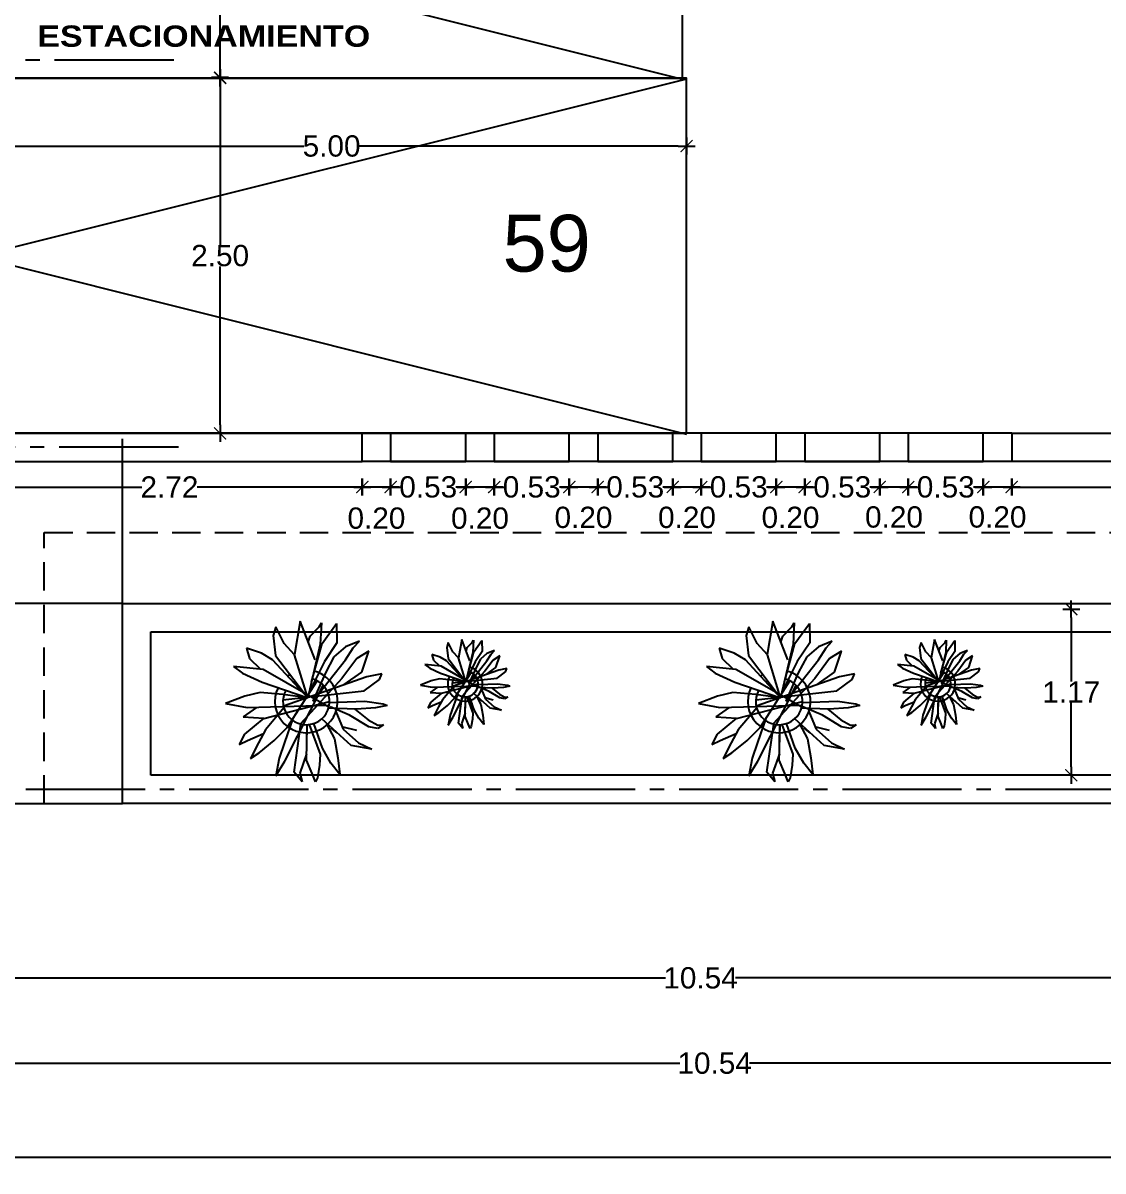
# Model space of a CAD drawing. Header units: millimetres. Extents: x 1217 to 2428, y 234 to 779.
# Drawn here: x 2348.54 to 2356.15, y 398.94 to 407.03 of the extents above; entities that cross this region are included whole.
import ezdxf

# ---------------------------------------------------------------- set-up
doc = ezdxf.new("R2010")
doc.units = ezdxf.units.MM
doc.linetypes.add('ACAD_ISO04W100', pattern=[30, 24, -3, 0, -3])
doc.linetypes.add('HIDDEN', pattern=[0.375, 0.25, -0.125])
doc.layers.get('0').update_dxf_attribs({"lineweight": 5})
for name, color, linetype in [('0.1', 251, 'Continuous'), ('COTAS', 252, 'Continuous'), ('COTAS INTERIORES', 3, 'Continuous'), ('Ejes', 8, 'Continuous'), ('MURO', 5, 'Continuous'), ('muros', 7, 'Continuous'), ('Pavimento', 8, 'Continuous'), ('Textos', 2, 'Continuous')]:
    doc.layers.add(name, color=color, linetype=linetype)
doc.styles.add('DIM000', font='')
doc.styles.add('INTERARQ', font='arial.ttf')
doc.styles.get("Standard").update_dxf_attribs({"font": 'arial.ttf'})
doc.styles.get('DIM000').set_extended_font_data('Arial Black')
doc.dimstyles.new('ESCALA_1-50', dxfattribs={"dimtxt": 0.15, "dimasz": 0.06, "dimexe": 0.18, "dimexo": 0.0625, "dimgap": 0, "dimtad": 0, "dimtih": 1, "dimtoh": 1, "dimzin": 0, "dimdsep": 46, "dimtxsty": 'INTERARQ', "dimblk": 'DIMTICK', "dimcen": 0, "dimse1": 1, "dimse2": 1, "dimclrd": 256, "dimclre": 1, "dimclrt": 2, "dimadec": 0, "dimazin": 0, "dimtfac": 4.5, "dimtofl": 0, "dimtmove": 2, "dimatfit": 3, "dimldrblk": 'DIMTICK', "dimfxl": 1, "dimtolj": 1, "dimtzin": 0, "dimarcsym": 0})

# ---------------------------------------------------------------- blocks, each defined once
blk = doc.blocks.new('hj')
at = {"color": 8}
for p, q in [((5031.1891, 7999.7973), (5031.196, 7999.7602)), ((5031.203, 7999.7915), (5031.1891, 7999.7973)), ((5031.2314, 7999.7536), (5031.203, 7999.7915)), ((5031.2568, 7999.7552), (5031.2637, 7999.8006)), ((5031.2637, 7999.8006), (5031.2676, 7999.8105)), ((5031.2676, 7999.8105), (5031.2737, 7999.7816)), ((5031.3161, 7999.8014), (5031.3253, 7999.7874)), ((5031.3168, 7999.7874), (5031.3161, 7999.8014)), ((5031.1322, 7999.7651), (5031.1506, 7999.7354)), ((5031.1845, 7999.7478), (5031.1322, 7999.7651)), ((5031.2737, 7999.7816), (5031.2768, 7999.7346)), ((5031.2767, 7999.7305), (5031.3037, 7999.7635)), ((5031.3207, 7999.7651), (5031.2914, 7999.7173)), ((5031.3037, 7999.7635), (5031.3168, 7999.7874)), ((5031.3253, 7999.7874), (5031.3207, 7999.7651)), ((5031.3607, 7999.7396), (5031.3761, 7999.7725)), ((5031.3761, 7999.7725), (5031.3668, 7999.7214)), ((5031.1075, 7999.742), (5031.1214, 7999.7074)), ((5031.1245, 7999.7264), (5031.1075, 7999.742)), ((5031.1506, 7999.7354), (5031.2006, 7999.6983)), ((5031.2158, 7999.704), (5031.1845, 7999.7478)), ((5031.196, 7999.7602), (5031.2691, 7999.5529)), ((5031.2533, 7999.5518), (5031.2314, 7999.7536)), ((5031.2601, 7999.6677), (5031.2568, 7999.7552)), ((5031.2768, 7999.7346), (5031.2744, 7999.6653)), ((5031.3299, 7999.7354), (5031.3207, 7999.6983)), ((5031.3268, 7999.7016), (5031.3607, 7999.7396)), ((5031.1214, 7999.7074), (5031.1468, 7999.6786)), ((5031.1545, 7999.7074), (5031.1245, 7999.7264)), ((5031.257, 7999.6263), (5031.1545, 7999.7074)), ((5031.2914, 7999.7173), (5031.2711, 7999.669)), ((5031.3668, 7999.7214), (5031.3005, 7999.6487)), ((5031.0637, 7999.6852), (5031.1122, 7999.686)), ((5031.1137, 7999.6489), (5031.0637, 7999.6852)), ((5031.1122, 7999.686), (5031.1583, 7999.6547)), ((5031.1468, 7999.6786), (5031.1868, 7999.6571)), ((5031.2006, 7999.6983), (5031.3137, 7999.5951)), ((5031.283, 7999.6835), (5031.3268, 7999.7016)), ((5031.313, 7999.6601), (5031.3507, 7999.6802)), ((5031.3353, 7999.6868), (5031.323, 7999.6711)), ((5031.3507, 7999.6802), (5031.3976, 7999.6885)), ((5031.3976, 7999.6885), (5031.4392, 7999.6934)), ((5031.4392, 7999.6934), (5031.4115, 7999.6711)), ((5031.209, 7999.6228), (5031.1137, 7999.6489)), ((5031.1583, 7999.6547), (5031.2347, 7999.6168)), ((5031.2721, 7999.6659), (5031.1783, 7999.5021)), ((5031.1868, 7999.6571), (5031.257, 7999.6263)), ((5031.4061, 7999.5566), (5031.2177, 7999.652)), ((5031.2999, 7999.5038), (5031.2581, 7999.6678)), ((5031.273, 7999.4626), (5031.2667, 7999.667)), ((5031.3738, 7999.6497), (5031.3125, 7999.6285)), ((5031.4115, 7999.6711), (5031.3738, 7999.6497)), ((5031.1544, 7999.6314), (5031.0583, 7999.5945)), ((5031.0622, 7999.6472), (5031.1151, 7999.6446)), ((5031.0722, 7999.6415), (5031.0622, 7999.6472)), ((5031.0951, 7999.6191), (5031.0722, 7999.6415)), ((5031.1102, 7999.6144), (5031.0951, 7999.6191)), ((5031.1151, 7999.6446), (5031.2487, 7999.6135)), ((5031.3222, 7999.5623), (5031.206, 7999.6364)), ((5031.3476, 7999.6406), (5031.3126, 7999.6281)), ((5031.3151, 7999.6169), (5031.3891, 7999.6439)), ((5031.3891, 7999.6439), (5031.4161, 7999.6423)), ((5031.4369, 7999.6241), (5031.4038, 7999.6101)), ((5031.4161, 7999.6423), (5031.4476, 7999.6373)), ((5031.4576, 7999.6324), (5031.4369, 7999.6241)), ((5031.4476, 7999.6373), (5031.4576, 7999.6324)), ((5031.0583, 7999.5945), (5031.1409, 7999.58)), ((5031.2487, 7999.6135), (5031.1414, 7999.5805)), ((5031.1437, 7999.5335), (5031.2487, 7999.6135)), ((5031.2487, 7999.6135), (5031.1545, 7999.5261)), ((5031.2099, 7999.4997), (5031.2487, 7999.6135)), ((5031.2487, 7999.6135), (5031.2407, 7999.5516)), ((5031.4338, 7999.5796), (5031.314, 7999.5963)), ((5031.4038, 7999.6101), (5031.3155, 7999.612)), ((5031.3661, 7999.611), (5031.3155, 7999.6118)), ((5031.3876, 7999.6105), (5031.4361, 7999.5936)), ((5031.4576, 7999.5994), (5031.4338, 7999.5796)), ((5031.4361, 7999.5936), (5031.4576, 7999.5994)), ((5031.1414, 7999.5805), (5031.1137, 7999.5549)), ((5031.3002, 7999.5764), (5031.3599, 7999.5557)), ((5031.3545, 7999.5302), (5031.3222, 7999.5623)), ((5031.1137, 7999.5549), (5031.0722, 7999.5343)), ((5031.0722, 7999.5343), (5031.0937, 7999.5277)), ((5031.0937, 7999.5277), (5031.1437, 7999.5335)), ((5031.2407, 7999.5516), (5031.2353, 7999.4947)), ((5031.2737, 7999.554), (5031.3284, 7999.5079)), ((5031.3599, 7999.5557), (5031.3984, 7999.5425)), ((5031.3984, 7999.5425), (5031.4422, 7999.5343)), ((5031.4422, 7999.5343), (5031.4061, 7999.5566)), ((5031.1545, 7999.5261), (5031.1376, 7999.498)), ((5031.3284, 7999.5079), (5031.3607, 7999.4906)), ((5031.3853, 7999.4923), (5031.3545, 7999.5302)), ((5031.1376, 7999.498), (5031.1252, 7999.4609)), ((5031.1506, 7999.4684), (5031.1768, 7999.4947)), ((5031.1783, 7999.5021), (5031.1706, 7999.4288)), ((5031.1876, 7999.451), (5031.2099, 7999.4997)), ((5031.2353, 7999.4947), (5031.2445, 7999.4568)), ((5031.273, 7999.4857), (5031.2961, 7999.4527)), ((5031.2961, 7999.4527), (5031.2991, 7999.5038)), ((5031.2991, 7999.5038), (5031.3391, 7999.456)), ((5031.3545, 7999.4634), (5031.3376, 7999.503)), ((5031.3607, 7999.4906), (5031.3992, 7999.4708)), ((5031.3992, 7999.4708), (5031.3853, 7999.4923)), ((5031.1252, 7999.4609), (5031.1506, 7999.4684)), ((5031.1706, 7999.4288), (5031.1876, 7999.451)), ((5031.2445, 7999.4568), (5031.263, 7999.409)), ((5031.263, 7999.409), (5031.273, 7999.4626)), ((5031.3391, 7999.456), (5031.3645, 7999.4428)), ((5031.3645, 7999.4428), (5031.3545, 7999.4634))]:
    blk.add_line(p, q, dxfattribs=at)
for radius, start, end in [(0.078, 244.1404, 165.6436), (0.058, 241.7026, 165.2107), (0.078, 211.1804, 216.4219), (0.058, 209.0525, 214.1868)]:
    blk.add_arc((5031.2575, 7999.6097), radius, start, end, dxfattribs=at)
blk = doc.blocks.new('DIMTICK')
at = {"color": 1}
for p, q in [((-1, 0), (1, 0)), ((0, 1), (0, -1))]:
    blk.add_line(p, q, dxfattribs=at)
at = {"color": 3, "const_width": 0.141}
blk.add_lwpolyline([(0.71, 0.71), (-0.71, -0.71)], dxfattribs=at)
blk = doc.blocks.new('*D1225')
at = {"layer": 'COTAS INTERIORES', "lineweight": -2, "ltscale": 3, "transparency": 16777216}
for p, q in [((2355.5661, 403.7583), (2357.7019, 403.7583)), ((2360.2337, 403.7583), (2358.0979, 403.7583))]:
    blk.add_line(p, q, dxfattribs=at)
at = {"layer": 'Defpoints', "color": 0, "ltscale": 3, "transparency": 16777216}
for p in [(2355.5061, 403.9387), (2355.5061, 403.7583), (2360.2937, 403.715)]:
    blk.add_point(p, dxfattribs=at)
at = {"layer": 'COTAS INTERIORES', "lineweight": -2, "ltscale": 3, "transparency": 16777216, "xscale": 0.06, "yscale": 0.06, "zscale": 0.06, "rotation": 180}
blk.add_blockref('DIMTICK', (2355.5061, 403.7583), dxfattribs=at)
at = {"layer": 'COTAS INTERIORES', "lineweight": -2, "ltscale": 3, "transparency": 16777216, "xscale": 0.06, "yscale": 0.06, "zscale": 0.06}
blk.add_blockref('DIMTICK', (2360.2937, 403.7583), dxfattribs=at)
at = {"layer": 'COTAS INTERIORES', "color": 2, "ltscale": 3, "transparency": 16777216, "insert": (2357.8999, 403.7583), "char_height": 0.15, "attachment_point": 5, "style": 'INTERARQ'}
blk.add_mtext('\\A1;4.79', dxfattribs=at)
blk = doc.blocks.new('*D1226')
at = {"layer": 'COTAS INTERIORES', "lineweight": -2, "ltscale": 3, "transparency": 16777216}
blk.add_line((2355.4461, 403.7583), (2355.3661, 403.7583), dxfattribs=at)
at = {"layer": 'Defpoints', "color": 0, "ltscale": 3, "transparency": 16777216}
for p in [(2355.3061, 403.9387), (2355.5061, 403.9387), (2355.3061, 403.7583)]:
    blk.add_point(p, dxfattribs=at)
at = {"layer": 'COTAS INTERIORES', "lineweight": -2, "ltscale": 3, "transparency": 16777216, "xscale": 0.06, "yscale": 0.06, "zscale": 0.06, "rotation": 180}
blk.add_blockref('DIMTICK', (2355.3061, 403.7583), dxfattribs=at)
at = {"layer": 'COTAS INTERIORES', "lineweight": -2, "ltscale": 3, "transparency": 16777216, "xscale": 0.06, "yscale": 0.06, "zscale": 0.06}
blk.add_blockref('DIMTICK', (2355.5061, 403.7583), dxfattribs=at)
at = {"layer": 'COTAS INTERIORES', "color": 2, "ltscale": 3, "transparency": 16777216, "insert": (2355.4061, 403.5464), "char_height": 0.15, "attachment_point": 5, "style": 'INTERARQ'}
blk.add_mtext('\\A1;0.20', dxfattribs=at)
blk = doc.blocks.new('*D1227')
at = {"layer": 'COTAS INTERIORES', "lineweight": -2, "ltscale": 3, "transparency": 16777216}
for p, q in [((2354.8372, 403.7583), (2354.8469, 403.7583)), ((2355.2461, 403.7583), (2355.2365, 403.7583))]:
    blk.add_line(p, q, dxfattribs=at)
at = {"layer": 'Defpoints', "color": 0, "ltscale": 3, "transparency": 16777216}
for p in [(2354.7772, 403.9387), (2355.3061, 403.9387), (2354.7772, 403.7583)]:
    blk.add_point(p, dxfattribs=at)
at = {"layer": 'COTAS INTERIORES', "lineweight": -2, "ltscale": 3, "transparency": 16777216, "xscale": 0.06, "yscale": 0.06, "zscale": 0.06, "rotation": 180}
blk.add_blockref('DIMTICK', (2354.7772, 403.7583), dxfattribs=at)
at = {"layer": 'COTAS INTERIORES', "lineweight": -2, "ltscale": 3, "transparency": 16777216, "xscale": 0.06, "yscale": 0.06, "zscale": 0.06}
blk.add_blockref('DIMTICK', (2355.3061, 403.7583), dxfattribs=at)
at = {"layer": 'COTAS INTERIORES', "color": 2, "ltscale": 3, "transparency": 16777216, "insert": (2355.0417, 403.7583), "char_height": 0.15, "attachment_point": 5, "style": 'INTERARQ'}
blk.add_mtext('\\A1;0.53', dxfattribs=at)
blk = doc.blocks.new('*D1228')
at = {"layer": 'COTAS INTERIORES', "lineweight": -2, "ltscale": 3, "transparency": 16777216}
blk.add_line((2354.7172, 403.7583), (2354.6372, 403.7583), dxfattribs=at)
at = {"layer": 'Defpoints', "color": 0, "ltscale": 3, "transparency": 16777216}
for p in [(2354.5772, 403.9387), (2354.7772, 403.9387), (2354.5772, 403.7583)]:
    blk.add_point(p, dxfattribs=at)
at = {"layer": 'COTAS INTERIORES', "lineweight": -2, "ltscale": 3, "transparency": 16777216, "xscale": 0.06, "yscale": 0.06, "zscale": 0.06, "rotation": 180}
blk.add_blockref('DIMTICK', (2354.5772, 403.7583), dxfattribs=at)
at = {"layer": 'COTAS INTERIORES', "lineweight": -2, "ltscale": 3, "transparency": 16777216, "xscale": 0.06, "yscale": 0.06, "zscale": 0.06}
blk.add_blockref('DIMTICK', (2354.7772, 403.7583), dxfattribs=at)
at = {"layer": 'COTAS INTERIORES', "color": 2, "ltscale": 3, "transparency": 16777216, "insert": (2354.6772, 403.5464), "char_height": 0.15, "attachment_point": 5, "style": 'INTERARQ'}
blk.add_mtext('\\A1;0.20', dxfattribs=at)
blk = doc.blocks.new('*D1229')
at = {"layer": 'COTAS INTERIORES', "lineweight": -2, "ltscale": 3, "transparency": 16777216}
for p, q in [((2354.1083, 403.7583), (2354.118, 403.7583)), ((2354.5172, 403.7583), (2354.5076, 403.7583))]:
    blk.add_line(p, q, dxfattribs=at)
at = {"layer": 'Defpoints', "color": 0, "ltscale": 3, "transparency": 16777216}
for p in [(2354.0483, 403.9387), (2354.5772, 403.9387), (2354.0483, 403.7583)]:
    blk.add_point(p, dxfattribs=at)
at = {"layer": 'COTAS INTERIORES', "lineweight": -2, "ltscale": 3, "transparency": 16777216, "xscale": 0.06, "yscale": 0.06, "zscale": 0.06, "rotation": 180}
blk.add_blockref('DIMTICK', (2354.0483, 403.7583), dxfattribs=at)
at = {"layer": 'COTAS INTERIORES', "lineweight": -2, "ltscale": 3, "transparency": 16777216, "xscale": 0.06, "yscale": 0.06, "zscale": 0.06}
blk.add_blockref('DIMTICK', (2354.5772, 403.7583), dxfattribs=at)
at = {"layer": 'COTAS INTERIORES', "color": 2, "ltscale": 3, "transparency": 16777216, "insert": (2354.3128, 403.7583), "char_height": 0.15, "attachment_point": 5, "style": 'INTERARQ'}
blk.add_mtext('\\A1;0.53', dxfattribs=at)
blk = doc.blocks.new('*D1230')
at = {"layer": 'COTAS INTERIORES', "lineweight": -2, "ltscale": 3, "transparency": 16777216}
blk.add_line((2353.9883, 403.7583), (2353.9083, 403.7583), dxfattribs=at)
at = {"layer": 'Defpoints', "color": 0, "ltscale": 3, "transparency": 16777216}
for p in [(2353.8483, 403.9387, 0), (2354.0483, 403.9387), (2353.8483, 403.7583)]:
    blk.add_point(p, dxfattribs=at)
at = {"layer": 'COTAS INTERIORES', "lineweight": -2, "ltscale": 3, "transparency": 16777216, "xscale": 0.06, "yscale": 0.06, "zscale": 0.06, "rotation": 180}
blk.add_blockref('DIMTICK', (2353.8483, 403.7583), dxfattribs=at)
at = {"layer": 'COTAS INTERIORES', "lineweight": -2, "ltscale": 3, "transparency": 16777216, "xscale": 0.06, "yscale": 0.06, "zscale": 0.06}
blk.add_blockref('DIMTICK', (2354.0483, 403.7583), dxfattribs=at)
at = {"layer": 'COTAS INTERIORES', "color": 2, "ltscale": 3, "transparency": 16777216, "insert": (2353.9483, 403.5436), "char_height": 0.15, "attachment_point": 5, "style": 'INTERARQ'}
blk.add_mtext('\\A1;0.20', dxfattribs=at)
blk = doc.blocks.new('*D1231')
at = {"layer": 'COTAS INTERIORES', "lineweight": -2, "ltscale": 3, "transparency": 16777216}
for p, q in [((2353.3795, 403.7583), (2353.3891, 403.7583)), ((2353.7883, 403.7583), (2353.7787, 403.7583))]:
    blk.add_line(p, q, dxfattribs=at)
at = {"layer": 'Defpoints', "color": 0, "ltscale": 3, "transparency": 16777216}
for p in [(2353.3195, 403.9387), (2353.8483, 403.9387, 0), (2353.3195, 403.7583)]:
    blk.add_point(p, dxfattribs=at)
at = {"layer": 'COTAS INTERIORES', "lineweight": -2, "ltscale": 3, "transparency": 16777216, "xscale": 0.06, "yscale": 0.06, "zscale": 0.06, "rotation": 180}
blk.add_blockref('DIMTICK', (2353.3195, 403.7583), dxfattribs=at)
at = {"layer": 'COTAS INTERIORES', "lineweight": -2, "ltscale": 3, "transparency": 16777216, "xscale": 0.06, "yscale": 0.06, "zscale": 0.06}
blk.add_blockref('DIMTICK', (2353.8483, 403.7583), dxfattribs=at)
at = {"layer": 'COTAS INTERIORES', "color": 2, "ltscale": 3, "transparency": 16777216, "insert": (2353.5839, 403.7583), "char_height": 0.15, "attachment_point": 5, "style": 'INTERARQ'}
blk.add_mtext('\\A1;0.53', dxfattribs=at)
blk = doc.blocks.new('*D1232')
at = {"layer": 'COTAS INTERIORES', "lineweight": -2, "ltscale": 3, "transparency": 16777216}
blk.add_line((2353.2595, 403.7583), (2353.1795, 403.7583), dxfattribs=at)
at = {"layer": 'Defpoints', "color": 0, "ltscale": 3, "transparency": 16777216}
for p in [(2353.1195, 403.9387), (2353.3195, 403.9387), (2353.1195, 403.7583)]:
    blk.add_point(p, dxfattribs=at)
at = {"layer": 'COTAS INTERIORES', "lineweight": -2, "ltscale": 3, "transparency": 16777216, "xscale": 0.06, "yscale": 0.06, "zscale": 0.06, "rotation": 180}
blk.add_blockref('DIMTICK', (2353.1195, 403.7583), dxfattribs=at)
at = {"layer": 'COTAS INTERIORES', "lineweight": -2, "ltscale": 3, "transparency": 16777216, "xscale": 0.06, "yscale": 0.06, "zscale": 0.06}
blk.add_blockref('DIMTICK', (2353.3195, 403.7583), dxfattribs=at)
at = {"layer": 'COTAS INTERIORES', "color": 2, "ltscale": 3, "transparency": 16777216, "insert": (2353.2195, 403.5436), "char_height": 0.15, "attachment_point": 5, "style": 'INTERARQ'}
blk.add_mtext('\\A1;0.20', dxfattribs=at)
blk = doc.blocks.new('*D1233')
at = {"layer": 'COTAS INTERIORES', "lineweight": -2, "ltscale": 3, "transparency": 16777216}
for p, q in [((2352.6506, 403.7583), (2352.6602, 403.7583)), ((2353.0595, 403.7583), (2353.0498, 403.7583))]:
    blk.add_line(p, q, dxfattribs=at)
at = {"layer": 'Defpoints', "color": 0, "ltscale": 3, "transparency": 16777216}
for p in [(2352.5906, 403.9387), (2353.1195, 403.9387), (2352.5906, 403.7583)]:
    blk.add_point(p, dxfattribs=at)
at = {"layer": 'COTAS INTERIORES', "lineweight": -2, "ltscale": 3, "transparency": 16777216, "xscale": 0.06, "yscale": 0.06, "zscale": 0.06, "rotation": 180}
blk.add_blockref('DIMTICK', (2352.5906, 403.7583), dxfattribs=at)
at = {"layer": 'COTAS INTERIORES', "lineweight": -2, "ltscale": 3, "transparency": 16777216, "xscale": 0.06, "yscale": 0.06, "zscale": 0.06}
blk.add_blockref('DIMTICK', (2353.1195, 403.7583), dxfattribs=at)
at = {"layer": 'COTAS INTERIORES', "color": 2, "ltscale": 3, "transparency": 16777216, "insert": (2352.855, 403.7583), "char_height": 0.15, "attachment_point": 5, "style": 'INTERARQ'}
blk.add_mtext('\\A1;0.53', dxfattribs=at)
blk = doc.blocks.new('*D1234')
at = {"layer": 'COTAS INTERIORES', "lineweight": -2, "ltscale": 3, "transparency": 16777216}
blk.add_line((2352.5306, 403.7583), (2352.4506, 403.7583), dxfattribs=at)
at = {"layer": 'Defpoints', "color": 0, "ltscale": 3, "transparency": 16777216}
for p in [(2352.3906, 403.9387, 0), (2352.5906, 403.9387), (2352.3906, 403.7583)]:
    blk.add_point(p, dxfattribs=at)
at = {"layer": 'COTAS INTERIORES', "lineweight": -2, "ltscale": 3, "transparency": 16777216, "xscale": 0.06, "yscale": 0.06, "zscale": 0.06, "rotation": 180}
blk.add_blockref('DIMTICK', (2352.3906, 403.7583), dxfattribs=at)
at = {"layer": 'COTAS INTERIORES', "lineweight": -2, "ltscale": 3, "transparency": 16777216, "xscale": 0.06, "yscale": 0.06, "zscale": 0.06}
blk.add_blockref('DIMTICK', (2352.5906, 403.7583), dxfattribs=at)
at = {"layer": 'COTAS INTERIORES', "color": 2, "ltscale": 3, "transparency": 16777216, "insert": (2352.4906, 403.5436), "char_height": 0.15, "attachment_point": 5, "style": 'INTERARQ'}
blk.add_mtext('\\A1;0.20', dxfattribs=at)
blk = doc.blocks.new('*D1235')
at = {"layer": 'COTAS INTERIORES', "lineweight": -2, "ltscale": 3, "transparency": 16777216}
for p, q in [((2351.9217, 403.7583), (2351.9313, 403.7583)), ((2352.3306, 403.7583), (2352.321, 403.7583))]:
    blk.add_line(p, q, dxfattribs=at)
at = {"layer": 'Defpoints', "color": 0, "ltscale": 3, "transparency": 16777216}
for p in [(2351.8617, 403.9387, 0), (2352.3906, 403.9387, 0), (2351.8617, 403.7583)]:
    blk.add_point(p, dxfattribs=at)
at = {"layer": 'COTAS INTERIORES', "lineweight": -2, "ltscale": 3, "transparency": 16777216, "xscale": 0.06, "yscale": 0.06, "zscale": 0.06, "rotation": 180}
blk.add_blockref('DIMTICK', (2351.8617, 403.7583), dxfattribs=at)
at = {"layer": 'COTAS INTERIORES', "lineweight": -2, "ltscale": 3, "transparency": 16777216, "xscale": 0.06, "yscale": 0.06, "zscale": 0.06}
blk.add_blockref('DIMTICK', (2352.3906, 403.7583), dxfattribs=at)
at = {"layer": 'COTAS INTERIORES', "color": 2, "ltscale": 3, "transparency": 16777216, "insert": (2352.1261, 403.7583), "char_height": 0.15, "attachment_point": 5, "style": 'INTERARQ'}
blk.add_mtext('\\A1;0.53', dxfattribs=at)
blk = doc.blocks.new('*D1236')
at = {"layer": 'COTAS INTERIORES', "lineweight": -2, "ltscale": 3, "transparency": 16777216}
blk.add_line((2351.8017, 403.7583), (2351.7217, 403.7583), dxfattribs=at)
at = {"layer": 'Defpoints', "color": 0, "ltscale": 3, "transparency": 16777216}
for p in [(2351.6617, 403.9387), (2351.8617, 403.9387, 0), (2351.6617, 403.7583)]:
    blk.add_point(p, dxfattribs=at)
at = {"layer": 'COTAS INTERIORES', "lineweight": -2, "ltscale": 3, "transparency": 16777216, "xscale": 0.06, "yscale": 0.06, "zscale": 0.06, "rotation": 180}
blk.add_blockref('DIMTICK', (2351.6617, 403.7583), dxfattribs=at)
at = {"layer": 'COTAS INTERIORES', "lineweight": -2, "ltscale": 3, "transparency": 16777216, "xscale": 0.06, "yscale": 0.06, "zscale": 0.06}
blk.add_blockref('DIMTICK', (2351.8617, 403.7583), dxfattribs=at)
at = {"layer": 'COTAS INTERIORES', "color": 2, "ltscale": 3, "transparency": 16777216, "insert": (2351.7617, 403.5381), "char_height": 0.15, "attachment_point": 5, "style": 'INTERARQ'}
blk.add_mtext('\\A1;0.20', dxfattribs=at)
blk = doc.blocks.new('*D1237')
at = {"layer": 'COTAS INTERIORES', "lineweight": -2, "ltscale": 3, "transparency": 16777216}
for p, q in [((2351.1928, 403.7583), (2351.2024, 403.7583)), ((2351.6017, 403.7583), (2351.5921, 403.7583))]:
    blk.add_line(p, q, dxfattribs=at)
at = {"layer": 'Defpoints', "color": 0, "ltscale": 3, "transparency": 16777216}
for p in [(2351.1328, 403.9387), (2351.6617, 403.9387), (2351.1328, 403.7583)]:
    blk.add_point(p, dxfattribs=at)
at = {"layer": 'COTAS INTERIORES', "lineweight": -2, "ltscale": 3, "transparency": 16777216, "xscale": 0.06, "yscale": 0.06, "zscale": 0.06, "rotation": 180}
blk.add_blockref('DIMTICK', (2351.1328, 403.7583), dxfattribs=at)
at = {"layer": 'COTAS INTERIORES', "lineweight": -2, "ltscale": 3, "transparency": 16777216, "xscale": 0.06, "yscale": 0.06, "zscale": 0.06}
blk.add_blockref('DIMTICK', (2351.6617, 403.7583), dxfattribs=at)
at = {"layer": 'COTAS INTERIORES', "color": 2, "ltscale": 3, "transparency": 16777216, "insert": (2351.3973, 403.7583), "char_height": 0.15, "attachment_point": 5, "style": 'INTERARQ'}
blk.add_mtext('\\A1;0.53', dxfattribs=at)
blk = doc.blocks.new('*D1238')
at = {"layer": 'COTAS INTERIORES', "lineweight": -2, "ltscale": 3, "transparency": 16777216}
blk.add_line((2351.0728, 403.7583), (2350.9928, 403.7583), dxfattribs=at)
at = {"layer": 'Defpoints', "color": 0, "ltscale": 3, "transparency": 16777216}
for p in [(2351.1328, 404.0986), (2350.9328, 403.9387, 0), (2350.9328, 403.7583)]:
    blk.add_point(p, dxfattribs=at)
at = {"layer": 'COTAS INTERIORES', "lineweight": -2, "ltscale": 3, "transparency": 16777216, "xscale": 0.06, "yscale": 0.06, "zscale": 0.06, "rotation": 180}
blk.add_blockref('DIMTICK', (2350.9328, 403.7583), dxfattribs=at)
at = {"layer": 'COTAS INTERIORES', "lineweight": -2, "ltscale": 3, "transparency": 16777216, "xscale": 0.06, "yscale": 0.06, "zscale": 0.06}
blk.add_blockref('DIMTICK', (2351.1328, 403.7583), dxfattribs=at)
at = {"layer": 'COTAS INTERIORES', "color": 2, "ltscale": 3, "transparency": 16777216, "insert": (2351.0328, 403.5382), "char_height": 0.15, "attachment_point": 5, "style": 'INTERARQ'}
blk.add_mtext('\\A1;0.20', dxfattribs=at)
blk = doc.blocks.new('*D1239')
at = {"layer": 'COTAS INTERIORES', "lineweight": -2, "ltscale": 3, "transparency": 16777216}
for p, q in [((2348.2773, 403.7583), (2349.3797, 403.7583)), ((2350.8728, 403.7583), (2349.7704, 403.7583))]:
    blk.add_line(p, q, dxfattribs=at)
at = {"layer": 'Defpoints', "color": 0, "ltscale": 3, "transparency": 16777216}
for p in [(2348.2173, 403.9387, 0), (2350.9328, 403.9387), (2348.2173, 403.7583)]:
    blk.add_point(p, dxfattribs=at)
at = {"layer": 'COTAS INTERIORES', "lineweight": -2, "ltscale": 3, "transparency": 16777216, "xscale": 0.06, "yscale": 0.06, "zscale": 0.06, "rotation": 180}
blk.add_blockref('DIMTICK', (2348.2173, 403.7583), dxfattribs=at)
at = {"layer": 'COTAS INTERIORES', "lineweight": -2, "ltscale": 3, "transparency": 16777216, "xscale": 0.06, "yscale": 0.06, "zscale": 0.06}
blk.add_blockref('DIMTICK', (2350.9328, 403.7583), dxfattribs=at)
at = {"layer": 'COTAS INTERIORES', "color": 2, "ltscale": 3, "transparency": 16777216, "insert": (2349.575, 403.7583), "char_height": 0.15, "attachment_point": 5, "style": 'INTERARQ'}
blk.add_mtext('\\A1;2.72', dxfattribs=at)
blk = doc.blocks.new('*D1252')
at = {"layer": 'COTAS INTERIORES', "lineweight": -2, "ltscale": 3, "transparency": 16777216}
for p, q in [((2348.2768, 406.1591), (2350.5223, 406.1591)), ((2353.1568, 406.1591), (2350.9114, 406.1591))]:
    blk.add_line(p, q, dxfattribs=at)
at = {"layer": 'Defpoints', "color": 0, "ltscale": 3, "transparency": 16777216}
for p in [(2348.2168, 406.6386, 0), (2353.2168, 406.6386, 0), (2353.2168, 406.1591)]:
    blk.add_point(p, dxfattribs=at)
at = {"layer": 'COTAS INTERIORES', "lineweight": -2, "ltscale": 3, "transparency": 16777216, "xscale": 0.06, "yscale": 0.06, "zscale": 0.06, "rotation": 180}
blk.add_blockref('DIMTICK', (2348.2168, 406.1591), dxfattribs=at)
at = {"layer": 'COTAS INTERIORES', "lineweight": -2, "ltscale": 3, "transparency": 16777216, "xscale": 0.06, "yscale": 0.06, "zscale": 0.06}
blk.add_blockref('DIMTICK', (2353.2168, 406.1591), dxfattribs=at)
at = {"layer": 'COTAS INTERIORES', "color": 2, "ltscale": 3, "transparency": 16777216, "insert": (2350.7168, 406.1591), "char_height": 0.15, "attachment_point": 5, "style": 'INTERARQ'}
blk.add_mtext('\\A1;5.00', dxfattribs=at)
blk = doc.blocks.new('*D1101')
at = {"layer": 'COTAS INTERIORES', "lineweight": -2, "ltscale": 3, "transparency": 16777216}
for p, q in [((2349.932, 406.5786), (2349.932, 405.4639)), ((2349.932, 404.1959), (2349.932, 405.3107))]:
    blk.add_line(p, q, dxfattribs=at)
at = {"layer": 'Defpoints', "color": 0, "ltscale": 3, "transparency": 16777216}
for p in [(2349.4485, 406.6386, 0), (2349.4485, 404.1359, 0), (2349.932, 404.1359)]:
    blk.add_point(p, dxfattribs=at)
at = {"layer": 'COTAS INTERIORES', "lineweight": -2, "ltscale": 3, "transparency": 16777216, "xscale": 0.06, "yscale": 0.06, "zscale": 0.06}
for p, rotation in [((2349.932, 406.6386), 90), ((2349.932, 404.1359), 270)]:
    blk.add_blockref('DIMTICK', p, dxfattribs=dict(at, rotation=rotation))
at = {"layer": 'COTAS INTERIORES', "color": 2, "ltscale": 3, "transparency": 16777216, "insert": (2349.932, 405.3873), "char_height": 0.15, "attachment_point": 5, "style": 'INTERARQ'}
blk.add_mtext('\\A1;2.50', dxfattribs=at)
blk = doc.blocks.new('*D1102')
at = {"layer": 'COTAS INTERIORES', "lineweight": -2, "ltscale": 3, "transparency": 16777216}
for p, q in [((2349.932, 409.0786), (2349.932, 407.9666)), ((2349.932, 406.7013), (2349.932, 407.8134))]:
    blk.add_line(p, q, dxfattribs=at)
at = {"layer": 'Defpoints', "color": 0, "ltscale": 3, "transparency": 16777216}
for p in [(2349.4204, 409.1386), (2349.932, 409.1386), (2349.4485, 406.6413, 0)]:
    blk.add_point(p, dxfattribs=at)
at = {"layer": 'COTAS INTERIORES', "lineweight": -2, "ltscale": 3, "transparency": 16777216, "xscale": 0.06, "yscale": 0.06, "zscale": 0.06}
for p, rotation in [((2349.932, 409.1386), 90), ((2349.932, 406.6413), 270)]:
    blk.add_blockref('DIMTICK', p, dxfattribs=dict(at, rotation=rotation))
at = {"layer": 'COTAS INTERIORES', "color": 2, "ltscale": 3, "transparency": 16777216, "insert": (2349.932, 407.89), "char_height": 0.15, "attachment_point": 5, "style": 'INTERARQ'}
blk.add_mtext('\\A1;2.50', dxfattribs=at)
blk = doc.blocks.new('*D1262')
at = {"layer": 'COTAS INTERIORES', "lineweight": -2, "ltscale": 3, "transparency": 16777216}
for p, q in [((2355.9253, 402.8386), (2355.9253, 402.389)), ((2355.9253, 401.7887), (2355.9253, 402.2384))]:
    blk.add_line(p, q, dxfattribs=at)
at = {"layer": 'Defpoints', "color": 0, "ltscale": 3, "transparency": 16777216}
for p in [(2355.9253, 402.8986), (2356.0581, 402.8986, 0), (2356.0581, 401.7287, 0)]:
    blk.add_point(p, dxfattribs=at)
at = {"layer": 'COTAS INTERIORES', "lineweight": -2, "ltscale": 3, "transparency": 16777216, "xscale": 0.06, "yscale": 0.06, "zscale": 0.06}
for p, rotation in [((2355.9253, 402.8986), 90), ((2355.9253, 401.7287), 270)]:
    blk.add_blockref('DIMTICK', p, dxfattribs=dict(at, rotation=rotation))
at = {"layer": 'COTAS INTERIORES', "color": 2, "ltscale": 3, "transparency": 16777216, "insert": (2355.9253, 402.3137), "char_height": 0.15, "attachment_point": 5, "style": 'INTERARQ'}
blk.add_mtext('\\A1;1.17', dxfattribs=at)
blk = doc.blocks.new('*D1114')
at = {"layer": 'COTAS', "lineweight": -2, "ltscale": 3, "transparency": 16777216}
for p, q in [((2348.1061, 400.3006), (2353.0692, 400.3006)), ((2358.5236, 400.3006), (2353.5606, 400.3006))]:
    blk.add_line(p, q, dxfattribs=at)
at = {"layer": 'Defpoints', "color": 0, "ltscale": 3, "transparency": 16777216}
for p in [(2348.0461, 401.6887, 0), (2358.5836, 401.6887, 0), (2358.5836, 400.3006)]:
    blk.add_point(p, dxfattribs=at)
at = {"layer": 'COTAS', "lineweight": -2, "ltscale": 3, "transparency": 16777216, "xscale": 0.06, "yscale": 0.06, "zscale": 0.06, "rotation": 180}
blk.add_blockref('DIMTICK', (2348.0461, 400.3006), dxfattribs=at)
at = {"layer": 'COTAS', "lineweight": -2, "ltscale": 3, "transparency": 16777216, "xscale": 0.06, "yscale": 0.06, "zscale": 0.06}
blk.add_blockref('DIMTICK', (2358.5836, 400.3006), dxfattribs=at)
at = {"layer": 'COTAS', "color": 2, "ltscale": 3, "transparency": 16777216, "insert": (2353.3149, 400.3006), "char_height": 0.15, "attachment_point": 5, "style": 'INTERARQ'}
blk.add_mtext('\\A1;10.54', dxfattribs=at)
blk = doc.blocks.new('*D1125')
at = {"layer": 'COTAS', "lineweight": -2, "ltscale": 3, "transparency": 16777216}
for p, q in [((2348.205, 399.7001), (2353.1686, 399.7001)), ((2358.6236, 399.7001), (2353.66, 399.7001))]:
    blk.add_line(p, q, dxfattribs=at)
at = {"layer": 'Defpoints', "color": 0, "ltscale": 3, "transparency": 16777216}
for p in [(2358.6836, 401.7887, 0), (2348.145, 401.6287, 0), (2358.6836, 399.7001)]:
    blk.add_point(p, dxfattribs=at)
at = {"layer": 'COTAS', "lineweight": -2, "ltscale": 3, "transparency": 16777216, "xscale": 0.06, "yscale": 0.06, "zscale": 0.06, "rotation": 180}
blk.add_blockref('DIMTICK', (2348.145, 399.7001), dxfattribs=at)
at = {"layer": 'COTAS', "lineweight": -2, "ltscale": 3, "transparency": 16777216, "xscale": 0.06, "yscale": 0.06, "zscale": 0.06}
blk.add_blockref('DIMTICK', (2358.6836, 399.7001), dxfattribs=at)
at = {"layer": 'COTAS', "color": 2, "ltscale": 3, "transparency": 16777216, "insert": (2353.4143, 399.7001), "char_height": 0.15, "attachment_point": 5, "style": 'INTERARQ'}
blk.add_mtext('\\A1;10.54', dxfattribs=at)
blk = doc.blocks.new('*D1129')
at = {"layer": 'COTAS', "lineweight": -2, "ltscale": 3, "transparency": 16777216}
for p, q in [((2348.1061, 399.0395), (2363.683, 399.0395)), ((2379.7661, 399.0395), (2364.1893, 399.0395))]:
    blk.add_line(p, q, dxfattribs=at)
at = {"layer": 'Defpoints', "color": 0, "ltscale": 3, "transparency": 16777216}
for p in [(2348.0461, 401.5287, 0), (2379.8261, 401.5287, 0), (2379.8261, 399.0395)]:
    blk.add_point(p, dxfattribs=at)
at = {"layer": 'COTAS', "lineweight": -2, "ltscale": 3, "transparency": 16777216, "xscale": 0.06, "yscale": 0.06, "zscale": 0.06, "rotation": 180}
blk.add_blockref('DIMTICK', (2348.0461, 399.0395), dxfattribs=at)
at = {"layer": 'COTAS', "lineweight": -2, "ltscale": 3, "transparency": 16777216, "xscale": 0.06, "yscale": 0.06, "zscale": 0.06}
blk.add_blockref('DIMTICK', (2379.8261, 399.0395), dxfattribs=at)
at = {"layer": 'COTAS', "color": 2, "ltscale": 3, "transparency": 16777216, "insert": (2363.9361, 399.0395), "char_height": 0.15, "attachment_point": 5, "style": 'INTERARQ'}
blk.add_mtext('\\A1;31.78', dxfattribs=at)
blk = doc.blocks.new('*D1131')
at = {"layer": 'COTAS', "lineweight": -2, "ltscale": 3, "transparency": 16777216}
for p, q in [((2347.2326, 404.1986, 0), (2347.2326, 404.2586, 0)), ((2347.2326, 403.8786, 0), (2347.2326, 403.8186, 0))]:
    blk.add_line(p, q, dxfattribs=at)
at = {"layer": 'Defpoints', "color": 0, "ltscale": 3, "transparency": 16777216}
for p in [(2347.2326, 404.1386, 0), (2353.2373, 404.1386, 0), (2348.0195, 403.9386, 0)]:
    blk.add_point(p, dxfattribs=at)
at = {"layer": 'COTAS', "lineweight": -2, "ltscale": 3, "transparency": 16777216, "xscale": 0.06, "yscale": 0.06, "zscale": 0.06}
for p, rotation in [((2347.2326, 404.1386, 0), 270), ((2347.2326, 403.9386, 0), 90)]:
    blk.add_blockref('DIMTICK', p, dxfattribs=dict(at, rotation=rotation))
at = {"layer": 'COTAS', "color": 2, "ltscale": 3, "transparency": 16777216, "insert": (2347.2326, 404.0386, 0), "char_height": 0.15, "attachment_point": 5, "style": 'INTERARQ'}
blk.add_mtext('\\A1;0.20', dxfattribs=at)
blk = doc.blocks.new('*D1132')
at = {"layer": 'COTAS', "lineweight": -2, "ltscale": 3, "transparency": 16777216}
for p, q in [((2347.2326, 439.4289), (2347.2326, 421.9249)), ((2347.2326, 404.2677), (2347.2326, 421.7716))]:
    blk.add_line(p, q, dxfattribs=at)
at = {"layer": 'Defpoints', "color": 0, "ltscale": 3, "transparency": 16777216}
for p in [(2347.2326, 439.4889), (2347.846, 439.4889, 0), (2353.2373, 404.2077, 0)]:
    blk.add_point(p, dxfattribs=at)
at = {"layer": 'COTAS', "lineweight": -2, "ltscale": 3, "transparency": 16777216, "xscale": 0.06, "yscale": 0.06, "zscale": 0.06}
for p, rotation in [((2347.2326, 439.4889), 90), ((2347.2326, 404.2077), 270)]:
    blk.add_blockref('DIMTICK', p, dxfattribs=dict(at, rotation=rotation))
at = {"layer": 'COTAS', "color": 2, "ltscale": 3, "transparency": 16777216, "insert": (2347.2326, 421.8483), "char_height": 0.15, "attachment_point": 5, "style": 'INTERARQ'}
blk.add_mtext('\\A1;35.28', dxfattribs=at)

msp = doc.modelspace()

# ---------------------------------------------------------------- linework, layer by layer
at = {"layer": '0.1', "linetype": 'HIDDEN', "ltscale": 0.8, "elevation": 0}
msp.add_lwpolyline([(2348.69372, 401.52869), (2348.69372, 403.43866), (2358.58365, 403.43866)], dxfattribs=at)
at = {"layer": 'Ejes', "linetype": 'ACAD_ISO04W100', "ltscale": 0.035, "elevation": 0}
for points in [[(2349.60679, 406.76524), (2344.94166, 406.76524)], [(2349.60679, 406.76524), (2344.94166, 406.76524)], [(2349.63816, 404.0386), (2344.97303, 404.0386)], [(2375.85341, 401.62868), (2344.97302, 401.62868)]]:
    msp.add_lwpolyline(points, dxfattribs=at)
at = {"layer": 'MURO', "color": 8, "ltscale": 3}
for p, q in [((2349.24391, 401.52869, 0), (2349.24391, 403.09864, 0)), ((2349.24391, 402.93867, 0), (2358.58365, 402.93867, 0)), ((2349.44391, 401.72869, 0), (2349.44391, 402.73867, 0)), ((2349.44391, 402.73867, 0), (2358.58365, 402.73867, 0)), ((2358.58365, 401.72869, 0), (2349.44391, 401.72869, 0))]:
    msp.add_line(p, q, dxfattribs=at)
at = {"layer": 'MURO', "color": 1, "ltscale": 3, "elevation": 0}
for points in [[(2348.18869, 409.13863), (2348.18869, 406.63863), (2353.18869, 406.63863), (2353.18869, 409.13863), (2348.18869, 409.13863)], [(2348.21683, 406.63864), (2348.21683, 404.13864), (2353.21683, 404.13864), (2353.21683, 406.63864), (2348.21683, 406.63864)]]:
    msp.add_lwpolyline(points, dxfattribs=at)
at = {"layer": 'MURO', "color": 8, "ltscale": 3, "elevation": 0}
for points in [[(2355.50611, 404.13865), (2350.93281, 404.13865)], [(2349.24391, 403.09864), (2349.24391, 404.09864)], [(2355.50611, 403.93865), (2350.93281, 403.93865)], [(2349.24391, 402.93867), (2348.22852, 402.93867)], [(2348.24616, 401.52869), (2349.24391, 401.52869)], [(2358.58365, 401.52869), (2349.24391, 401.52869)]]:
    msp.add_lwpolyline(points, dxfattribs=at)
at = {"layer": 'muros'}
for p, q in [((2350.93281, 404.13865, 0), (2348.21503, 404.13865, 0)), ((2350.93281, 403.93865, 0), (2350.93281, 404.13865, 0)), ((2348.0196, 403.93865, 0), (2350.93281, 403.93865, 0))]:
    msp.add_line(p, q, dxfattribs=at)
at = {"layer": 'muros', "elevation": 0}
for points in [[(2351.13281, 403.93865), (2351.66169, 403.93865), (2351.66169, 404.13865), (2351.13281, 404.13865), (2351.13281, 403.93865)], [(2354.04834, 403.93865), (2354.57723, 403.93865), (2354.57723, 404.13865), (2354.04834, 404.13865), (2354.04834, 403.93865)], [(2354.77723, 403.93865), (2355.30611, 403.93865), (2355.30611, 404.13865), (2354.77723, 404.13865), (2354.77723, 403.93865)], [(2355.50611, 404.13865), (2360.2937, 404.13865)], [(2355.50611, 404.13865), (2355.50611, 403.93865)], [(2360.2937, 403.93865), (2355.50611, 403.93865)]]:
    msp.add_lwpolyline(points, dxfattribs=at)
for points in [[(2352.39058, 403.93865), (2352.39058, 404.13865), (2351.86169, 404.13865), (2351.86169, 403.93865)], [(2353.11946, 403.93865), (2353.11946, 404.13865), (2352.59058, 404.13865), (2352.59058, 403.93865)], [(2353.84834, 403.93865), (2353.84834, 404.13865), (2353.31946, 404.13865), (2353.31946, 403.93865)]]:
    msp.add_lwpolyline(points, close=True, dxfattribs=at)
at = {"layer": 'Pavimento', "color": 251, "ltscale": 3, "elevation": 0}
for points in [[(2353.18869, 409.13135), (2348.18869, 407.88135), (2353.18869, 406.63135)], [(2353.21683, 406.63136), (2348.21683, 405.38136), (2353.21683, 404.13136)]]:
    msp.add_lwpolyline(points, dxfattribs=at)

# ---------------------------------------------------------------- block references
at = {"layer": '0.1', "rotation": 270}
for p, xscale, yscale, zscale in [((-20304.13836, 14650.63282, 0), 2.831972788480561, 2.831972788480561, 2.831972788480561), ((-20300.80889, 14650.63282, 0), 2.831972788480561, 2.831972788480561, 2.831972788480561), ((-10209.91149, 8302.81819, 0), 1.570272679439356, 1.570272679439356, 1.570272679439356), ((-10206.58202, 8302.81819, 0), 1.570272679439356, 1.570272679439356, 1.570272679439356)]:
    msp.add_blockref('hj', p, dxfattribs=dict(at, xscale=xscale, yscale=yscale, zscale=zscale))

# ---------------------------------------------------------------- texts
at = {"layer": 'MURO', "color": 1, "ltscale": 3, "insert": (2352.23162, 405.47239, 0), "char_height": 0.4, "width": 1.5818117, "attachment_point": 5}
msp.add_mtext('59', dxfattribs=at)
at = {"layer": 'Textos', "color": 7, "style": 'DIM000'}
msp.add_text('ESTACIONAMIENTO', height=0.15, dxfattribs=at).set_placement((2348.6441, 406.85864, 0))

# ---------------------------------------------------------------- dimensions: what is measured, and where the dimension line sits
at = {"layer": 'COTAS', "ltscale": 3}
for base, p1, p2, picture, middle in [((2347.23264, 439.48892), (2353.23733, 404.20765, 0), (2347.84596, 439.48892, 0), '*D1132', (2347.23264, 421.84829)), ((2347.23264, 404.13863, 0), (2348.01951, 403.93863, 0), (2353.23733, 404.13863, 0), '*D1131', (2347.23264, 404.03863, 0))]:
    dim = msp.add_linear_dim(base=base, p1=p1, p2=p2, angle=90, dimstyle='ESCALA_1-50', dxfattribs=at)
    dim.commit()
    dim.dimension.update_dxf_attribs({"geometry": picture, "text_midpoint": middle})
for base, p1, p2, picture, middle in [((2358.68359, 399.70013), (2348.14504, 401.62869, 0), (2358.68359, 401.78869, 0), '*D1125', (2353.41431, 399.70013)), ((2358.58365, 400.30064), (2348.04615, 401.68869, 0), (2358.58365, 401.68869, 0), '*D1114', (2353.3149, 400.30064)), ((2379.82615, 399.03954), (2348.04615, 401.52869, 0), (2379.82615, 401.52869, 0), '*D1129', (2363.93615, 399.03954))]:
    dim = msp.add_linear_dim(base=base, p1=p1, p2=p2, dimstyle='ESCALA_1-50', dxfattribs=at)
    dim.commit()
    dim.dimension.update_dxf_attribs({"geometry": picture, "text_midpoint": middle})
at = {"layer": 'COTAS INTERIORES', "ltscale": 3}
for base, p1, p2, picture, middle in [((2349.93195, 409.13863, 0), (2349.44848, 406.64133, 0), (2349.42039, 409.13863, 0), '*D1102', (2349.93195, 407.88998, 0)), ((2349.93195, 404.1359, 0), (2349.44848, 406.63863, 0), (2349.44849, 404.1359, 0), '*D1101', (2349.93195, 405.38726, 0)), ((2355.92527, 402.89864, 0), (2356.05809, 401.72869, 0), (2356.05809, 402.89864, 0), '*D1262', (2355.92527, 402.31367, 0))]:
    dim = msp.add_linear_dim(base=base, p1=p1, p2=p2, angle=90, dimstyle='ESCALA_1-50', dxfattribs=at)
    dim.commit()
    dim.dimension.update_dxf_attribs({"geometry": picture, "text_midpoint": middle})
for base, p1, p2, picture, middle in [((2353.21683, 406.15913), (2348.21683, 406.63864, 0), (2353.21683, 406.63864, 0), '*D1252', (2350.71683, 406.15913)), ((2348.21728, 403.75829, 0), (2350.93281, 403.93865, 0), (2348.21728, 403.93865, 0), '*D1239', (2349.57504, 403.75829, 0)), ((2351.13281, 403.75829, 0), (2351.66169, 403.93865, 0), (2351.13281, 403.93865, 0), '*D1237', (2351.39725, 403.75829, 0)), ((2351.86169, 403.75829, 0), (2352.39058, 403.93865, 0), (2351.86169, 403.93865, 0), '*D1235', (2352.12613, 403.75829, 0)), ((2352.59058, 403.75829, 0), (2353.11946, 403.93865, 0), (2352.59058, 403.93865, 0), '*D1233', (2352.85502, 403.75829, 0)), ((2353.31946, 403.75829, 0), (2353.84834, 403.93865, 0), (2353.31946, 403.93865, 0), '*D1231', (2353.5839, 403.75829, 0)), ((2354.04834, 403.75829, 0), (2354.57723, 403.93865, 0), (2354.04834, 403.93865, 0), '*D1229', (2354.31278, 403.75829, 0)), ((2354.77723, 403.75829, 0), (2355.30611, 403.93865, 0), (2354.77723, 403.93865, 0), '*D1227', (2355.04167, 403.75829, 0)), ((2355.50611, 403.75829, 0), (2360.2937, 403.71504, 0), (2355.50611, 403.93865, 0), '*D1225', (2357.8999, 403.75829, 0))]:
    dim = msp.add_linear_dim(base=base, p1=p1, p2=p2, dimstyle='ESCALA_1-50', dxfattribs=at)
    dim.commit()
    dim.dimension.update_dxf_attribs({"geometry": picture, "text_midpoint": middle})
for base, p1, p2, picture, middle in [((2350.93281, 403.75829, 0), (2351.13281, 404.09864, 0), (2350.93281, 403.93865, 0), '*D1238', (2351.03281, 403.5382, 0)), ((2351.66169, 403.75829, 0), (2351.86169, 403.93865, 0), (2351.66169, 403.93865, 0), '*D1236', (2351.76169, 403.53813, 0)), ((2352.39058, 403.75829, 0), (2352.59058, 403.93865, 0), (2352.39058, 403.93865, 0), '*D1234', (2352.49058, 403.5436, 0)), ((2353.11946, 403.75829, 0), (2353.31946, 403.93865, 0), (2353.11946, 403.93865, 0), '*D1232', (2353.21946, 403.5436, 0)), ((2353.84834, 403.75829, 0), (2354.04834, 403.93865, 0), (2353.84834, 403.93865, 0), '*D1230', (2353.94834, 403.5436, 0)), ((2354.57723, 403.75829, 0), (2354.77723, 403.93865, 0), (2354.57723, 403.93865, 0), '*D1228', (2354.67723, 403.5464, 0)), ((2355.30611, 403.75829, 0), (2355.50611, 403.93865, 0), (2355.30611, 403.93865, 0), '*D1226', (2355.40611, 403.5464, 0))]:
    dim = msp.add_linear_dim(base=base, p1=p1, p2=p2, dimstyle='ESCALA_1-50', dxfattribs=at)
    dim.commit()
    dim.dimension.update_dxf_attribs({"geometry": picture, "text_midpoint": middle, "dimtype": 160})

doc.saveas('drawing.dxf')
